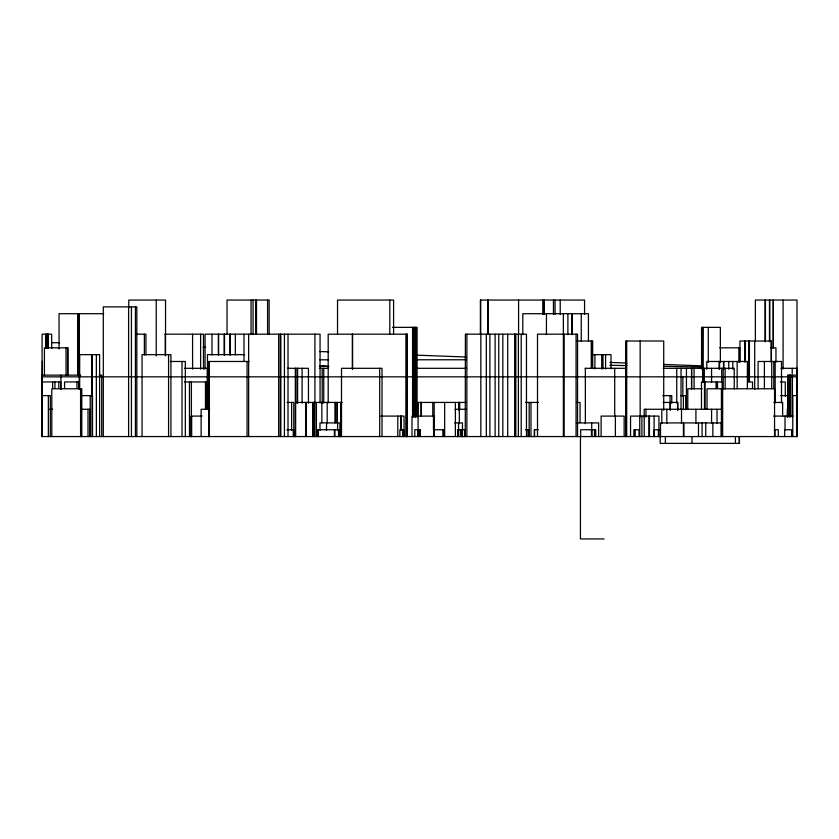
<?xml version="1.0" encoding="UTF-8"?>
<svg xmlns="http://www.w3.org/2000/svg" width="839" height="839" viewBox="0 0 839 839"><rect width="100%" height="100%" fill="white"/><g stroke="black" fill="none" stroke-linecap="round" stroke-linejoin="round"><path stroke-width="1.26" d="M797.05 368.311L796.725 376.837L41.95 376.837L42.212 385.374L42.37 361.357M42.212 385.374L42.38 381.493M103.7 313.702L59.055 313.702L59.055 348.993M392.474 327.357L417.088 327.357L417.088 417.067M135.74 334.184L145.923 334.184L145.923 354.918M164.853 334.184L203.489 334.184L203.489 369.17M577.106 341.012L592.691 341.012L592.691 368.499M51.787 342.711L59.621 342.711M719.673 347.828L739.767 347.828M770.768 347.828L775.96 347.828L775.96 362.186M244.673 354.656L207.464 354.656L207.464 409.264M592.187 354.656L611.012 354.656L611.012 368.961M319.607 359.774L328.626 359.858M415.966 359.774L466.253 359.774M170.254 361.483L185.325 361.483L185.325 436.563M249.047 361.483L208.974 361.483L208.974 436.563M184.465 368.311L207.401 368.311L207.401 382.479M287.515 368.311L308.448 368.311L308.448 403.077M319.355 368.311L328.353 368.311M416.186 368.311L466.631 368.311M585.15 368.311L626.471 368.311M663.104 368.311L734.24 368.311L734.24 388.918M780.952 368.311L796.861 368.311L796.945 436.563M80.691 375.138L42.023 375.138L42.055 436.563M99.275 375.138L101.729 375.138L101.729 436.563M42.002 381.955L60.649 381.955L60.649 388.457M184.486 381.955L207.128 381.955L207.107 409.264M747.601 381.955L752.531 381.955L752.531 388.457M780.312 381.955L785.273 381.955L785.273 396.26M41.992 388.782L42.338 436.563M702.233 388.782L687.802 388.782L687.802 409.442M41.96 395.609L50.309 395.609L50.309 436.563M80.995 395.609L92.51 395.609L92.51 436.563M662.642 395.609L671.766 395.609L671.766 403.286M680.502 395.609L686.407 395.609M780.658 395.609L788.712 395.609M796.589 395.609L792.782 395.609L792.782 436.563M287.074 402.437L293.797 402.437L293.797 436.563M342.186 402.437L295.653 402.437L295.653 436.563M415.987 402.437L466.474 402.437M525.434 402.437L538.439 402.437M576.603 402.437L580.074 402.437L580.074 422.657M663.156 402.437L677.786 402.437L677.786 410.019M773.768 402.437L782.64 402.437L782.64 416.343M49.501 409.264L52.668 409.264M80.911 409.264L90.077 409.264L90.077 436.563M209.781 409.264L201.129 409.264L201.129 436.563M455.032 409.264L466.442 409.264M722.274 409.264L644.184 409.264L644.184 417.067M202.168 416.092L190.988 416.092L190.988 436.563M380.78 416.092L404.052 416.092L404.052 436.563M773.495 416.092L793.149 416.092M454.728 422.908L462.467 422.908L462.467 436.563M576.393 422.908L598.647 422.908L598.647 436.563M721.76 422.908L683.921 422.908L683.921 436.563M286.823 429.736L293.933 429.736L293.933 436.563M433.773 429.736L443.957 429.736L443.957 436.563M465.267 429.736L461.87 429.736L461.87 436.563M525.382 429.736L528.738 429.736L528.738 436.563M538.271 429.736L534.338 429.736L534.338 436.563M774.345 429.736L778.309 429.736L778.309 436.563M41.96 436.563L797.05 436.563L797.008 300.058L755.373 300.058L755.373 341.662M604.07 538.942L580.441 538.942L580.441 436.563M609.869 365.28L626.88 365.605M663.502 366.318L701.435 367.042M203.08 347.136L205.691 347.231M319.491 351.51L328.647 351.856M416.291 355.138L465.991 357.005M609.88 362.417L626.88 363.056M663.502 364.43L701.435 365.856M319.659 365.678L328.741 366.549M319.512 365.636L328.636 366.528M796.767 436.563L796.672 375.138L787.632 375.138L787.632 416.962M796.589 395.609L796.599 436.563M792.415 375.138L792.415 416.962M792.205 368.311L792.205 373.46M791.628 436.563L791.628 429.736L784.664 429.736L784.664 436.563M790.737 375.138L790.737 416.962M789.929 375.138L789.929 416.962M788.943 375.138L788.943 416.962M787.265 409.264L787.265 417.067M785.021 416.092L785.021 430.166M783.091 300.058L783.091 368.961M781.518 402.909L781.518 361.483L758.099 361.483L758.099 388.667M775.163 361.483L775.163 402.909M774.953 429.736L774.953 436.563M774.554 436.563L774.554 388.782L707.025 388.782L707.025 409.442M773.81 361.483L773.81 388.667M773.359 300.058L773.359 348.154M773.17 300.058L773.17 348.154M771.733 361.483L771.733 388.667M771.398 361.955L771.398 341.012L739.935 341.012L739.935 361.955M771.24 341.012L771.24 361.955M769.751 300.058L769.751 341.662M769.468 300.058L769.468 341.662M765.43 300.058L765.43 341.662M765.074 300.058L765.074 341.662M764.402 361.483L764.402 388.667M754.701 341.012L754.701 389.443M749.416 341.012L749.416 381.588M748.828 341.012L748.828 381.588M747.371 388.667L747.371 361.483L706.784 361.483L706.784 369.254M745.389 341.012L745.389 361.955M744.633 341.012L744.633 361.955M739.641 347.828L739.641 362.186M739.442 436.563L739.442 443.391L660.178 443.391L660.178 436.563M739.232 436.563L739.232 443.391M738.855 347.828L738.855 362.186M737.156 361.483L737.156 388.667M735.425 436.563L735.425 443.391M732.814 361.483L732.814 369.254M728.766 361.483L728.766 369.254M725.137 368.311L725.137 388.918M723.837 361.483L723.837 369.254M723.47 361.483L723.47 369.254M723.218 368.311L723.218 388.918M722.652 388.782L722.652 436.563M722.148 388.457L722.148 381.955L701.467 381.955L701.467 409.264M721.708 368.311L721.708 382.479M721.414 388.782L721.414 436.563M721.246 422.908L721.246 436.563M720.355 362.458L720.355 327.357L701.551 327.357L701.551 368.961M719.579 361.483L719.579 369.254M719.096 361.483L719.096 369.254M717.502 381.955L717.502 388.457M717.093 381.955L717.093 388.457M717.02 409.264L717.02 423.559M716.087 381.955L716.087 388.457M712.856 422.908L712.856 436.563M711.566 368.311L711.566 382.479M711.577 409.264L711.577 423.559M708.273 327.357L708.273 362.458M705.746 422.908L705.746 436.563M705.033 381.955L705.033 409.264M704.487 381.955L704.487 409.264M704.33 368.311L704.33 382.479M703.806 368.311L703.806 382.479M703.271 327.357L703.208 382.479M702.767 368.311L702.767 382.479M702.369 327.357L702.369 368.961M702.086 422.908L702.086 436.563M698.488 422.908L698.488 436.563M695.919 409.264L695.919 423.559M694.052 368.311L694.136 388.918M691.997 436.563L691.997 443.391M691.661 368.311L691.661 388.918M691.535 368.311L691.535 388.918M686.449 368.311L686.449 409.516M685.872 395.609L685.872 409.684M683.386 395.609L683.386 409.684M683.418 436.563L683.418 422.908L660.513 422.908L660.513 436.563M682.841 376.438L682.841 396.05M681.52 409.264L681.52 423.559M681.037 368.311L681.037 409.516M677.576 402.437L677.576 410.019M676.748 368.311L676.748 403.077M670.371 402.437L670.371 410.019M670.109 402.437L670.109 410.019M670.057 395.609L670.057 403.286M666.816 409.264L666.816 423.559M665.379 436.563L665.379 443.391M663.722 410.386L663.722 341.012L625.674 341.012L625.674 436.563M661.814 409.264L661.814 423.559M660.366 436.563L660.366 429.736L654.336 429.736L654.336 436.563M658.93 430.166L658.93 416.092L630.54 416.092L630.54 436.563M658.751 429.736L658.772 436.563M658.405 429.736L658.405 436.563M654.389 429.736L654.389 436.563M654.105 416.092L654.105 436.563M649.428 416.092L649.428 436.563M648.987 416.092L648.987 436.563M645.967 409.264L645.967 417.067M644.226 416.092L644.226 436.563M641.908 416.092L641.908 436.563M640.157 341.012L640.157 416.931M639.748 416.092L639.748 436.563M639.056 436.563L639.056 429.736L633.896 429.736L633.896 436.563M635.165 429.736L635.165 436.563M626.691 341.012L626.691 436.563M626.387 341.012L626.387 436.563M624.153 436.563L624.153 416.092L601.123 416.092L601.123 436.563M615.386 416.092L615.386 436.563M614.704 368.311L614.704 415.955M605.58 354.656L605.58 368.961M602.989 354.656L602.989 368.961M601.72 354.656L601.72 368.961M595.774 436.563L595.774 429.736L580.661 429.736L580.661 436.563M594.903 354.656L594.903 368.961M594.473 429.736L594.473 436.563M591.988 429.736L591.988 436.563M591.956 341.012L591.956 368.499M591.715 422.908L591.715 430.355M591.485 429.736L591.485 436.563M591.264 341.012L591.264 368.499M588.433 341.148L588.433 313.702L522.802 313.702L522.802 334.614M585.349 368.311L585.349 423.685M584.563 314.352L584.563 300.058L480.38 300.058L480.38 333.859M581.249 313.702L581.249 341.148M577.547 436.563L577.547 334.184L537.505 334.184L537.505 436.563M576.057 334.184L576.057 436.563M572.303 313.702L572.303 334.614M571.663 313.702L571.663 334.614M567.888 313.702L567.888 334.614M564.175 334.184L564.175 436.563M563.378 313.702L563.347 436.563M560.221 300.058L560.221 314.352M555.051 300.058L555.051 314.352M553.457 300.058L553.457 314.352M546.441 313.702L546.441 334.614M544.249 300.058L544.249 314.352M544.196 300.058L544.196 314.352M542.781 300.058L542.781 314.352M534.558 429.736L534.558 436.563M530.982 402.437L530.982 436.563M529.168 402.437L529.168 436.563M528.004 429.736L528.004 436.563M526.462 436.563L526.462 334.184L465.383 334.184L465.267 436.563M521.208 334.184L521.208 436.563M518.586 300.058L518.586 333.859M518.387 334.184L518.387 436.563M515.817 334.184L515.817 436.563M514.81 334.184L514.81 436.563M514.674 334.184L514.674 436.563M507.71 334.184L507.71 436.563M502.823 334.184L502.823 436.563M498.754 334.184L498.754 436.563M495.104 334.184L495.104 436.563M489.882 334.184L489.882 436.563M488.277 300.058L488.277 333.859M487.931 300.058L487.931 333.859M486.326 334.184L486.326 436.563M480.841 334.184L480.841 436.563M480.705 300.058L480.705 333.859M466.872 334.184L466.872 436.563M464.806 429.736L464.806 436.563M462.142 429.736L462.142 436.563M460.894 436.563L460.894 429.736L457.716 429.736L457.716 436.563M460.328 429.736L460.328 436.563M459.667 402.437L459.667 410.019M459.332 409.264L459.332 423.559M459.08 402.437L459.08 410.019M458.839 402.437L458.839 410.019M458.555 422.908L458.555 430.355M458.199 429.736L458.199 436.563M455.378 402.437L455.378 436.563M444.66 402.437L444.66 436.563M442.866 429.736L442.866 436.563M434.392 430.166L434.392 416.092L412.001 416.092L412.001 436.563M434.183 402.437L434.141 436.563M433.847 416.092L433.847 436.563M433.469 416.092L433.469 430.166M432.788 402.437L432.788 416.343M421.304 402.437L421.304 416.343M421.094 402.437L421.094 416.343M420.255 436.563L420.255 429.736L414.791 429.736L414.791 436.563M419.899 429.736L419.899 436.563M418.315 402.437L418.315 416.343M418.105 416.092L418.116 436.563M417.812 429.736L417.812 436.563M415.724 327.357L415.724 417.067M415.452 327.357L415.452 417.067M414.078 327.357L414.078 417.067M413.69 327.357L413.69 417.067M412.578 327.357L412.578 417.067M407.366 436.563L407.366 334.184L328.196 334.184L328.196 402.867M407.02 334.184L407.02 436.563M406.674 334.184L406.527 436.563M405.919 334.184L405.919 436.563M403.727 436.563L403.727 429.736L399.878 429.736L399.878 436.563M402.636 429.736L402.636 436.563M401.346 416.092L401.336 430.166M400.822 416.092L400.822 430.166M397.801 416.092L397.801 436.563M393.596 333.859L393.596 300.058L337.53 300.058L337.53 333.859M389.789 300.058L389.789 333.859M382.018 436.563L382.018 368.311L341.504 368.311L341.504 436.563M379.7 368.311L379.7 436.563M352.59 334.184L352.59 369.17M352.359 334.184L352.359 369.17M341.043 402.437L341.043 436.563M340.634 402.437L340.634 436.563M339.91 436.563L339.91 422.908L319.974 422.908L319.974 430.355M339.04 436.563L339.04 429.736L317.834 429.736L317.834 436.563M338.547 429.736L338.547 436.563M337.603 422.908L337.603 430.355M337.299 402.437L337.299 422.657M337.079 402.437L337.079 422.657M335.39 402.437L335.39 422.657M335.181 402.437L335.181 422.657M334.897 429.736L334.897 436.563M334.404 429.736L334.404 436.563M327.189 402.437L327.189 422.657M326.612 422.908L326.455 430.355M323.739 368.311L323.739 403.077M322.197 368.311L322.197 403.077M321.851 402.437L321.851 422.657M320.058 402.867L320.058 334.184L205.062 334.184L205.062 369.17M318.369 429.736L318.369 436.563M317.908 429.736L317.908 436.563M316.408 402.437L316.408 436.563M314.919 334.184L314.919 402.867M314.656 402.437L314.656 436.563M314.562 402.437L314.562 436.563M313.062 402.437L313.062 436.563M312.905 402.437L312.905 436.563M305.931 402.437L305.931 436.563M305.816 402.437L305.816 436.563M302.092 368.311L302.092 403.077M297.604 368.311L297.604 403.077M297.268 368.311L297.268 403.077M295.706 368.311L295.706 403.077M295.328 368.311L295.328 436.563M293.283 429.736L293.283 436.563M291.626 402.437L291.626 430.239M288.018 334.184L288.018 436.563M284.431 334.184L284.431 436.563M280.845 334.184L280.845 436.563M280.247 334.184L280.247 436.563M278.642 334.184L278.642 436.563M269.151 333.859L269.151 300.058L227.033 300.058L227.033 333.859M267.568 300.058L267.568 333.859M256.503 300.058L256.503 333.859M255.696 300.058L255.696 333.859M253.074 300.058L253.074 333.859M251.081 300.058L251.081 333.859M248.648 334.184L248.648 436.563M247.065 361.483L247.065 436.563M243.981 334.184L243.981 361.399M235.319 334.184L235.319 354.918M230.274 334.184L230.274 354.918M230.033 334.184L230.033 354.918M224.506 334.184L224.506 354.918M224.191 334.184L224.191 354.918M218.601 334.184L218.601 354.918M218.371 334.184L218.371 354.918M211.973 334.184L211.973 354.918M209.1 361.483L209.142 436.563M206.53 381.955L206.53 409.264M205.922 381.955L205.922 409.264M205.45 381.955L205.45 409.264M200.615 334.184L200.615 369.17M192.582 334.184L192.582 369.17M191.638 416.092L191.638 436.563M191.397 381.955L191.397 436.563M189.457 381.955L189.457 436.563M182.021 361.483L182.021 436.563M170.925 436.563L170.925 354.656L142.053 354.656L142.053 436.563M168.566 354.656L168.566 436.563M165.535 355.956L165.535 300.058L128.766 300.058L128.766 307.85M165.273 334.184L165.273 354.918M156.253 300.058L156.253 355.956M144.36 334.184L144.36 354.918M136.82 436.563L136.82 306.875L103.302 306.875L103.302 436.563M135.425 306.875L135.425 436.563M131.429 306.875L131.429 436.563M128.608 306.875L128.608 436.563M99.631 436.563L99.61 354.656L79.674 354.656L79.674 388.457M96.359 354.656L96.359 436.563M92.133 354.656L92.133 436.563M91.65 354.656L91.65 396.26M90.224 395.609L90.224 436.563M88.011 409.264L88.011 436.563M81.782 436.563L81.782 388.782L51.798 388.782L51.798 436.563M80.586 388.782L80.586 436.563M79.38 313.702L79.38 375.138M79.212 375.138L79.212 389.516M78.772 388.457L78.772 381.955L64.582 381.955L64.582 388.457M77.996 313.702L77.996 375.138M77.723 313.702L77.723 375.138M76.989 381.955L76.989 388.457M67.99 375.232L67.99 347.828L44.425 347.828L44.425 375.232M67.571 347.828L67.571 375.232M66.029 347.828L66.029 375.232M60.964 375.138L60.964 389.516M58.782 381.955L58.782 388.457M54.934 381.955L54.934 388.457M52.626 381.955L52.626 388.457M51.651 348.437L51.651 334.184L42.065 334.184L42.223 436.563M48.368 334.184L48.368 348.437M48.347 395.609L48.347 436.563M47.886 334.184L47.886 348.437M47.141 334.184L47.141 348.437M46.648 334.184L46.648 348.437M45.61 334.184L45.61 348.437"/></g></svg>
